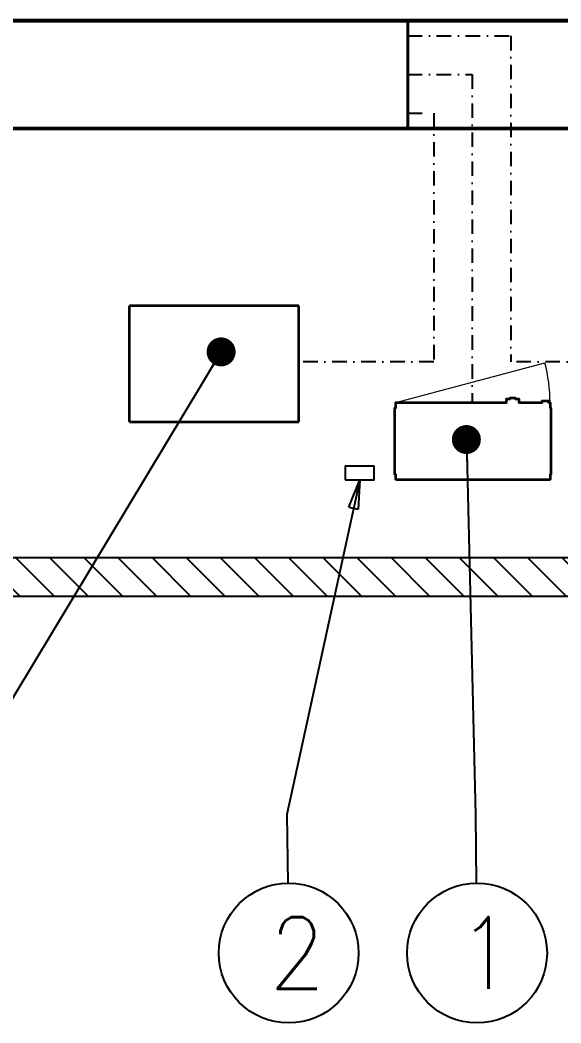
# Model space of a CAD drawing. Extents: x 28911 to 70911, y -59 to 29641.
# Drawn here: x 43681 to 46481, y 13017 to 18212 of the extents above; entities that cross this region are included whole.
import ezdxf
from ezdxf.lldxf.tags import DXFTag

# ---------------------------------------------------------------- set-up
doc = ezdxf.new("R2010")
doc.units = 0
doc.header["$LTSCALE"] = 300
doc.header["$MEASUREMENT"] = 0
doc.linetypes.add('553_Civil-Base$0$DASHDOT2', pattern=[0.5, 0.25, -0.125, 0, -0.125])
doc.linetypes.add('HIDDEN', pattern=[0.375, 0.25, -0.125])
for name, color, linetype, lineweight in [('22 CONTINUA 0.18', 3, 'Continuous', 18), ('23 CONTINUA 0.35', 4, 'Continuous', 35), ('31 NASCOSTA 0.18', 3, 'HIDDEN', 18)]:
    doc.layers.add(name, color=color, linetype=linetype, lineweight=lineweight)
doc.layers.add('4', color=8, linetype='Continuous')
doc.layers.add('6', color=3, linetype='Continuous')
doc.styles.get("Standard").update_dxf_attribs({"font": 'STANDARD'})
tags = doc.linetypes.add('NASCOSTA', pattern=[0.375, 0.25, -0.125]).pattern_tags.tags
tags[6:7] = [DXFTag(74, 4), DXFTag(75, 0), DXFTag(340, '0'), DXFTag(46, 1.0), DXFTag(50, 0.0), DXFTag(44, 0.0), DXFTag(45, 0.0)]
tags[4:5] = [DXFTag(74, 4), DXFTag(75, 0), DXFTag(340, '0'), DXFTag(46, 1.0), DXFTag(50, 0.0), DXFTag(44, 0.0), DXFTag(45, 0.0)]
doc.dimstyles.new('sc1a50_pollici', dxfattribs={"dimscale": 50, "dimtxt": 3, "dimasz": 3, "dimexe": 0, "dimexo": 0, "dimgap": 1, "dimtad": 1, "dimzin": 12, "dimdsep": 46, "dimtxsty": 'Standard', "dimblk": 'CLOSEDBLANK', "dimcen": 1, "dimclrd": 253, "dimclre": 253, "dimclrt": 2, "dimadec": 0, "dimazin": 3, "dimtfac": 1, "dimtmove": 0, "dimatfit": 1, "dimldrblk": 'CLOSEDBLANK', "dimfxl": 1, "dimtolj": 1, "dimtzin": 0, "dimarcsym": 0})

# ---------------------------------------------------------------- blocks, each defined once
blk = doc.blocks.new('A$C88755397')
at = {"color": 7}
blk.add_lwpolyline([(0, 0), (-150, 0), (-150, -70), (0, -70)], close=True, dxfattribs=at)
blk.add_lwpolyline([(0, 0), (-150, 0), (-150, -70), (0, -70)], close=True, dxfattribs=at)
blk = doc.blocks.new('A$Cb7a482d4')
at = {"layer": '22 CONTINUA 0.18', "color": 7}
for p, q in [((3000, 281.862803347758), (0, 281.862803347758)), ((0, 281.862803347758), (0, -281.862803347758)), ((3000, 272.7708807172021), (0, 272.7708807172021)), ((3000, 281.862803347758), (3000, 273.4735723141348)), ((3000, 273.4735723141348), (3000, 272.7708807172021)), ((3000, 272.7708807172021), (3000, 267.2708807172021)), ((3000, 267.2708807172021), (3000, -267.2708807167364)), ((3000, -272.7708807167364), (0, -272.7708807167364)), ((3000, -281.862803347758), (0, -281.862803347758)), ((3000, -267.2708807167364), (3000, -272.7708807167364)), ((3000, -272.7708807167364), (3000, -273.4735723141348)), ((3000, -273.4735723141348), (3000, -281.862803347758))]:
    blk.add_line(p, q, dxfattribs=at)
at = {"layer": '23 CONTINUA 0.35', "color": 7}
blk.add_lwpolyline([(0, -281.862803347758), (3000, -281.862803347758), (3000, 281.862803347758), (0, 281.862803347758)], close=True, dxfattribs=at)
blk = doc.blocks.new('A$C9b4973e6')
at = {"layer": '22 CONTINUA 0.18', "color": 253, "linetype": 'NASCOSTA'}
blk.add_line((0, 0), (-771.7747352049628, -206.7964170369196), dxfattribs=at)
at = {"layer": '23 CONTINUA 0.35', "color": 7}
blk.add_lwpolyline([(-2.5, 399.5000000000073), (0, 399.0000000000073), (0, 372.5), (3.899999999906868, 372.5), (3.899999999906868, 26.50000000000728), (0, 26.50000000000728), (0, 0), (-2.5, 0), (-2.5, -0.499999999992724), (-572.9000054253265, -0.499999999992724), (-572.9000054253265, -8.69999999999709), (-573.8800073433667, -19.39999999999418), (-592.2126795176882, -19.39999999999418), (-592.2126795176882, -24.39999999999418), (-594.0777756171301, -24.39999999999418), (-595.05101509206, -24.39999999999418), (-615.7237126007676, -24.39999999999418), (-616.7115233929362, -24.39999999999418), (-618.5676750480197, -24.39999999999418), (-618.5676750480197, -19.39999999999418), (-636.8800073433667, -19.39999999999418), (-636.8800073433667, -8.69999999999709), (-637.9000000001397, -8.69999999999709), (-637.9000000001397, -0.499999999992724), (-758.5, -0.499999999992724), (-758.5, -2.523999999990338), (-758.5000000002328, -7.499999999985448, -0.4142135623730951), (-760.5000000002328, -9.499999999985448), (-761.9038675425109, -9.5), (-788.096132457722, -9.5), (-789.5, -9.499999999985448, -0.4142135623730951), (-791.5, -7.499999999985448), (-791.5, -2.523999999990338), (-791.5, -0.499999999992724), (-796.5, -0.499999999992724), (-799, 0), (-799, 26.50000000000728), (-802.9000000001397, 26.50000000000728), (-802.9000000001397, 372.5000000000146), (-799, 372.5000000000146), (-799, 399.0000000000073), (-796.5, 399.0000000000073), (-796.5, 399.5000000000073)], format="xyb", close=True, dxfattribs=at)
at = {"layer": '31 NASCOSTA 0.18', "color": 253, "linetype": 'NASCOSTA'}
blk.add_arc((0, 0), 799, 180, 194.9999999999675, dxfattribs=at)
blk = doc.blocks.new('_ClosedBlank')
at = {"color": 0, "linetype": 'ByBlock', "lineweight": -2}
for p, q in [((-1, 0.1666666666666667), (0, 0)), ((-1, 0.1666666666666667), (-1, -0.1666666666666667)), ((0, 0), (-1, -0.1666666666666667))]:
    blk.add_line(p, q, dxfattribs=at)

msp = doc.modelspace()

# ---------------------------------------------------------------- hatches: boundary and pattern name
h = msp.add_hatch()
h.set_pattern_fill('ANSI31', color=253, scale=1000, angle=-90.00000000000001)
h.set_pattern_definition([(315, (48574.40739126276, 11394.02101736883), (88.38834764831846, 88.38834764831843), [])])
h.paths.add_polyline_path([(65471.72405897549, 15225.68875391757), (65471.72405897549, 15425.68875391757), (34557.14906701639, 15425.68875391757), (34557.14906701639, 15225.68875391757)])

# ---------------------------------------------------------------- linework, layer by layer
at = {"color": 3, "linetype": '553_Civil-Base$0$DASHDOT2'}
for p, q in [((45687.95799315847, 18129.68875391779), (46222.73245611963, 18129.68875391779)), ((46222.73245611963, 18129.68875391779), (46222.73245611964, 16441.32651211253)), ((45687.95799315847, 17929.68875391779), (46022.73245611963, 17929.68875391779)), ((46022.73245611963, 17929.68875391779), (46022.73245611962, 16230.68582265496)), ((45687.95799315847, 17729.68875391779), (45822.73245611964, 17729.68875391779)), ((45822.73245611964, 17729.68875391779), (45822.73245611964, 16441.32651211253)), ((45822.73245611962, 16441.32651211253), (45123.73245611969, 16441.32651211253)), ((46926.34670832167, 16441.32651211253), (46222.73245611962, 16441.32651211253))]:
    msp.add_line(p, q, dxfattribs=at)
at = {"color": 8}
for centre in [(45071.84194008666, 13379.12108725774), (46047.36696812275, 13379.12108725774)]:
    msp.add_circle(centre, 362.058074, dxfattribs=at)
at = {"layer": '23 CONTINUA 0.35', "color": 7}
for p, q in [((45123.73245611969, 16730.68582265496), (44247.73245611969, 16730.68582265496)), ((44247.73245611969, 16130.68582265496), (44247.73245611969, 16730.68582265496)), ((45123.73245611969, 16130.68582265496), (45123.73245611969, 16730.68582265496)), ((44247.73245611969, 16130.68582265496), (45123.73245611969, 16130.68582265496))]:
    msp.add_line(p, q, dxfattribs=at)
at = {"layer": '4', "color": 3, "ltscale": 50}
for p, q in [((65471.72405897549, 15425.68875391757), (34557.14906701639, 15425.68875391757)), ((65471.72405897549, 15225.68875391757), (34557.14906701639, 15225.68875391757))]:
    msp.add_line(p, q, dxfattribs=at)

# ---------------------------------------------------------------- block references
at = {"color": 7, "ltscale": 50, "rotation": 180}
msp.add_blockref('A$C88755397', (45364.4493568945, 15830.68582265496), dxfattribs=at)
at = {"layer": '23 CONTINUA 0.35'}
for name, p, rotation in [('A$Cb7a482d4', (45687.95799315847, 17929.68875391802), 180), ('A$Cb7a482d4', (48687.95799315847, 17929.68875391802), 180), ('A$C9b4973e6', (45626.05712405697, 16230.18582265497), 179.9999999999999)]:
    msp.add_blockref(name, p, dxfattribs=dict(at, rotation=rotation))

# ---------------------------------------------------------------- texts
at = {"layer": '6', "color": 3}
for s, p in [('2', (44971.02290380787, 13194.45794456651)), ('1', (45946.54793184396, 13194.45794456651))]:
    msp.add_text(s, height=371.25, dxfattribs=at).set_placement(p)

# ---------------------------------------------------------------- leaders
for points, override in [([(44722.12814216744, 16492.75600881093), (43278.64994007359, 14097.08423950517), (43283.53350382911, 13741.15646330854)], {"dimtad": 0, "dimldrblk": 'Dot'}), ([(45991.87686220554, 16038.78108812681), (46038.42934018977, 14097.08423950517), (46043.31290394529, 13741.15646330854)], {"dimtad": 0, "dimldrblk": 'Dot'}), ([(45439.4493568945, 15830.68582265496), (45062.90431215368, 14097.08423950517), (45067.7878759092, 13741.15646330854)], {"dimtad": 0})]:
    msp.add_leader(points, dimstyle='sc1a50_pollici', override=override)

doc.saveas('drawing.dxf')
